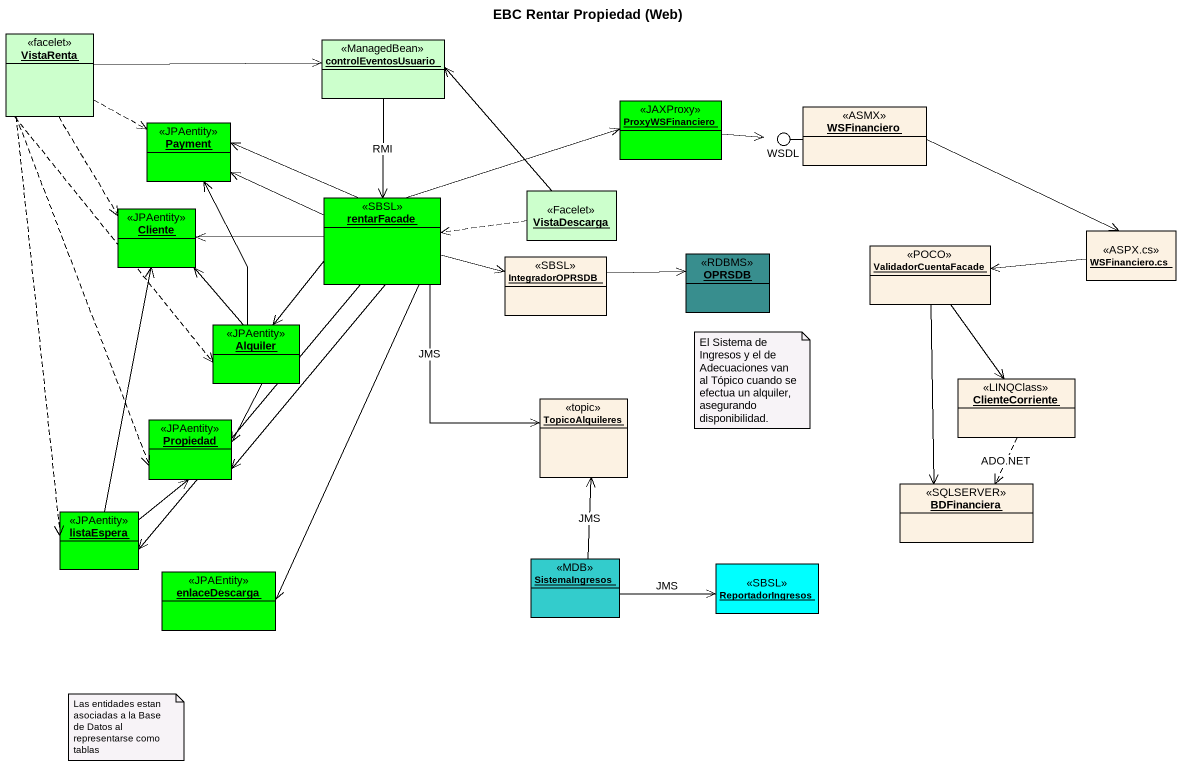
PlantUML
@startuml
title EBC Rentar Propiedad (Web)
allowmixing
hide circle
hide empty members
object VistaRenta <<facelet>> #CCFFCC
object controlEventosUsuario <<ManagedBean>> #CCFFCC
object ProxyWSFinanciero <<JAXProxy>> #00FF00
object WSFinanciero <<ASMX>>
object Payment <<JPAentity>> #00FF00
() WSDL
object Cliente <<JPAentity>> #00FF00
object rentarFacade <<SBSL>> #00FF00
object VistaDescarga <<Facelet>> #CCFFCC
object OPRSDB <<RDBMS>> #388E8E
object ValidadorCuentaFacade <<POCO>>
object "WSFinanciero.cs" as WSFinanciero_cs <<ASPX.cs>>
object IntegradorOPRSDB <<SBSL>>
object Alquiler <<JPAentity>> #00FF00
object ClienteCorriente <<LINQClass>>
object Propiedad <<JPAentity>> #00FF00
object TopicoAlquileres <<topic>>
object listaEspera <<JPAentity>> #00FF00
object BDFinanciera <<SQLSERVER>>
object SistemaIngresos <<MDB>> #33CCCC
object ReportadorIngresos <<SBSL>> #00FFFF
object enlaceDescarga <<JPAEntity>> #00FF00
WSFinanciero -left- WSDL
VistaRenta -right-> controlEventosUsuario
VistaRenta .right.> Payment
VistaRenta ..> Cliente
VistaRenta ..> Alquiler
VistaRenta ..> Propiedad
VistaRenta ..> listaEspera
controlEventosUsuario --> rentarFacade : RMI
ProxyWSFinanciero -right-> WSDL
WSFinanciero -right-> WSFinanciero_cs
rentarFacade -right-> ProxyWSFinanciero
rentarFacade -left-> Payment
rentarFacade -left-> Payment
rentarFacade -left-> Cliente
rentarFacade -right-> IntegradorOPRSDB
rentarFacade --> Alquiler
rentarFacade --> Propiedad
rentarFacade --> TopicoAlquileres : JMS
rentarFacade --> listaEspera
rentarFacade --> enlaceDescarga
VistaDescarga -up-> controlEventosUsuario
VistaDescarga .left.> rentarFacade
ValidadorCuentaFacade --> ClienteCorriente
ValidadorCuentaFacade --> BDFinanciera
WSFinanciero_cs -left-> ValidadorCuentaFacade
IntegradorOPRSDB -right-> OPRSDB
Alquiler -up-> Payment
Alquiler -up-> Cliente
Alquiler --> Propiedad
ClienteCorriente ..> BDFinanciera : ADO.NET
listaEspera -up-> Cliente
listaEspera -up-> Propiedad
SistemaIngresos -up-> TopicoAlquileres : JMS
SistemaIngresos -right-> ReportadorIngresos : JMS
note as N1
  El Sistema de Ingresos y el de Adecuaciones van al Tópico cuando se efectua un alquiler, asegurando disponibilidad.
end note
note as N2
  Las entidades estan asociadas a la Base de Datos al representarse como tablas
end note
@enduml
